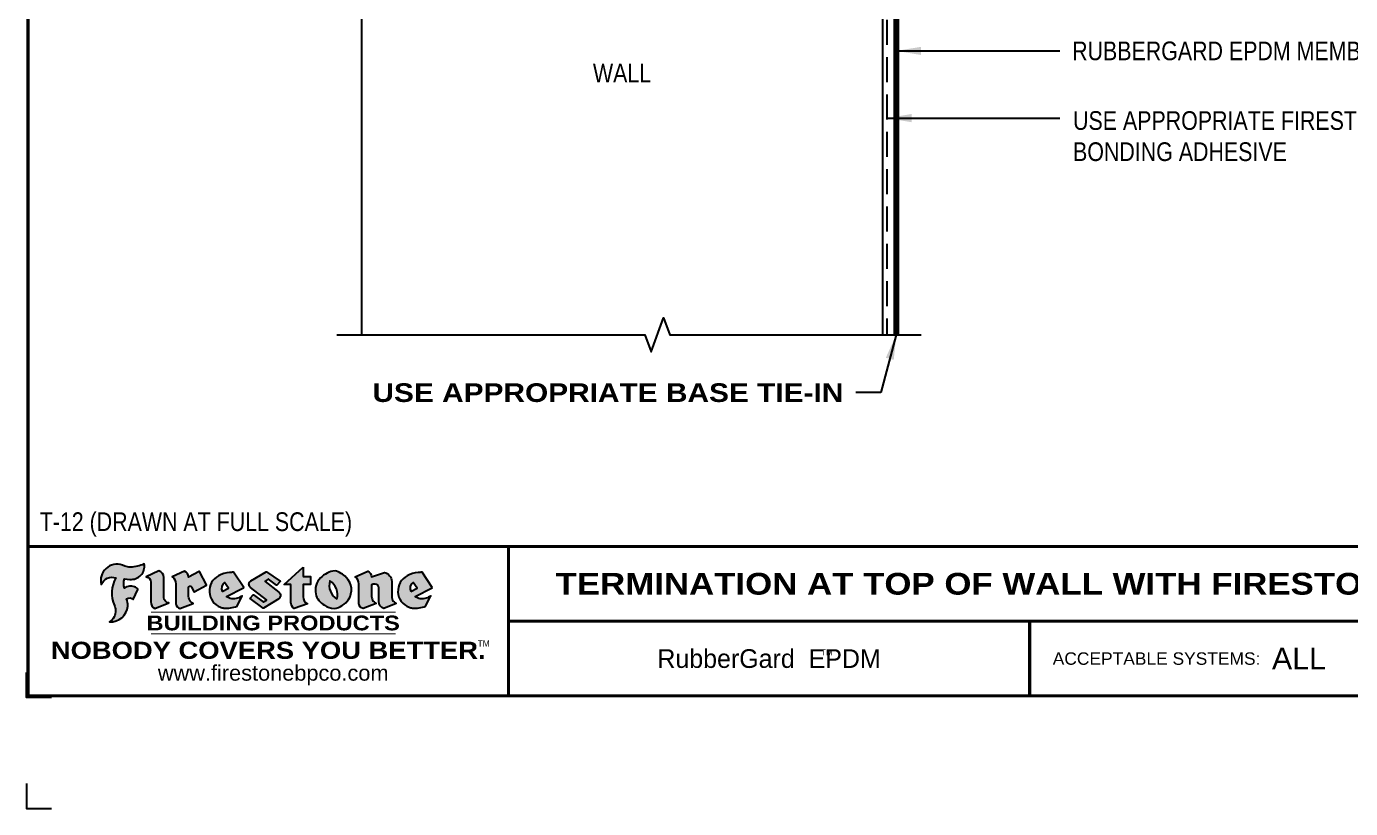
# Model space of a CAD drawing. Header units: inches. Extents: x 299.4 to 319.5, y -77.1 to -60.4.
# Drawn here: x 299.45 to 312.75, y -77.12 to -69.27 of the extents above; entities that cross this region are included whole.
import ezdxf
from ezdxf.enums import TextEntityAlignment as Align

# ---------------------------------------------------------------- set-up
doc = ezdxf.new("R2010")
doc.units = ezdxf.units.IN
doc.header["$MEASUREMENT"] = 0
doc.linetypes.add('HIDDEN', pattern=[0.375, 0.25, -0.125])
doc.layers.get('0').update_dxf_attribs({"linetype": 'CONTINUOUS'})
doc.layers.get('DEFPOINTS').update_dxf_attribs({"linetype": 'CONTINUOUS'})
for name, color, linetype in [('FSBP-ADHESIVE', 1, 'HIDDEN'), ('FSBP-ANNO-NOTE', 7, 'CONTINUOUS'), ('FSBP-MEMBRANE', 7, 'CONTINUOUS'), ('FSBP-TTLB', 7, 'CONTINUOUS'), ('FSBP-TTLB-BORDER', 7, 'CONTINUOUS'), ('FSBP-TTLB-TEXT', 7, 'CONTINUOUS'), ('FSBP-WALL-CURB', 9, 'CONTINUOUS')]:
    doc.layers.add(name, color=color, linetype=linetype)
doc.styles.add('FSBP_ARIAL', font='arial.ttf')
doc.styles.add('FSBP_ARIAL_BOLD', font='')
doc.styles.add('FSBP_ARIAL_NAR', font='ARIALN.TTF')
doc.styles.add('FSBP_BANKGOTHIC', font='bgothm.ttf')
doc.styles.get('FSBP_ARIAL_BOLD').set_extended_font_data('Arial Black')
doc.dimstyles.new('FSBP-LEADER', dxfattribs={"dimtxt": 0.1875, "dimasz": 0.25, "dimexe": 0.0625, "dimexo": 0.125, "dimgap": 0.125, "dimtad": 0, "dimtih": 1, "dimtoh": 1, "dimdec": 4, "dimzin": 0, "dimdsep": 46, "dimlunit": 4, "dimtxsty": 'FSBP_ARIAL_NAR', "dimcen": 0.09375, "dimclrd": 256, "dimclre": 256, "dimclrt": 256, "dimadec": 0, "dimazin": 0, "dimtfac": 1, "dimtdec": 4, "dimtofl": 0, "dimtmove": 0, "dimatfit": 3, "dimfxl": 1, "dimtolj": 1, "dimtzin": 0, "dimlwd": -1, "dimlwe": -1, "dimarcsym": 0})

# ---------------------------------------------------------------- blocks, each defined once
blk = doc.blocks.new('TTLB-EPDM_1')
at = {"layer": 'FSBP-TTLB-TEXT'}
h = blk.add_hatch(color=1, dxfattribs=at)
edge = h.paths.add_edge_path()
edge.add_arc((1.037309769669573, -0.1982514792917306), 0.1319107607348553, 264.0410451462098, 370.3106169565175)
edge.add_arc((1.027551646585694, 0.1214293576525799), 0.3273056962876235, 270.05058356628535, 295.23459397187514, ccw=False)
edge.add_arc((1.022801957313345, -0.06680179986895154), 0.1391656561713503, 249.3281275763668, 272.0749124149863, ccw=False)
edge.add_line((0.9736743133014443, -0.1970076156048179), (0.9474927838574558, -0.1852745150568325))
edge.add_arc((0.8939498971398288, -0.3394262635682071), 0.1631857907024099, 70.84590087378872, 194.3325259843273)
edge.add_arc((0.8444260109029493, -0.4259936440910768), 0.1179914261095279, 70.96950098067128, 156.9641407594482, ccw=False)
edge.add_arc((1.153141409296894, -0.4684497516079468), 0.3110405457095052, 150.3231137483159, 203.2084295854517)
edge.add_arc((0.7562495500622943, -0.6412608153899899), 0.1218587156617311, 0.8849157075190988, 24.34668939894999, ccw=False)
edge.add_arc((0.7493781665697374, -0.6475258110744375), 0.1289731377238325, -58.36655102076742, 3.6216782311386737, ccw=False)
edge.add_arc((0.8256699029544474, -0.5792158350996106), 0.1783301886510354, 267.2205474105585, 354.1381621173521)
edge.add_arc((0.7903121048625305, -0.6011409294291745), 0.212787892960859, 0.9996158580669322, 21.00503380861244)
edge.add_arc((1.01880712263941, -0.5666691048185161), 0.05136395668415847, 40.82117713173261, 125.52727787225791, ccw=False)
edge.add_line((1.057676976260041, -0.5330924682126437), (1.102776947655911, -0.4308018311949837))
edge.add_arc((1.040858222524664, -0.4699705673995949), 0.07326744446031509, 32.31675181867256, 66.31481236598174)
edge.add_arc((1.032262518825329, -0.5063316993097662), 0.1102246948011782, 69.8179132332389, 125.254734720681)
edge.add_arc((1.127708877207287, -0.368959353531244), 0.1659710644737306, 164.1569669952081, 196.5811013160487, ccw=False)
edge.add_line((0.9680425188342383, -0.3236487780942383), (1.023615334387159, -0.3294494641845773))
h = blk.add_hatch(color=1, dxfattribs=at)
edge = h.paths.add_edge_path()
edge.add_line((1.275239419159561, -0.6223407783464694), (1.415345367376062, -0.5660418822574371))
edge.add_arc((1.421019305783958, -0.5090099247487757), 0.05731350411836949, 181.9717871001989, 264.31851000495806, ccw=False)
edge.add_line((1.363739737527226, -0.5109819325197265), (1.363412352251203, -0.3102363679013962))
edge.add_arc((1.294263659668751, -0.3103491388303989), 0.06914878453844908, 0.0934405599591014, 72.42834396969012)
edge.add_line((1.315139561173908, -0.2444268274366692), (1.186839444240604, -0.3024209471341379))
edge.add_arc((1.175246268095289, -0.3585110609420917), 0.05727567197445628, -0.017399788185912257, 78.322067691347, ccw=False)
edge.add_line((1.232521937428658, -0.3585284546236807), (1.232574268422297, -0.555126496687123))
edge.add_arc((1.305699496415486, -0.5558575689677219), 0.07312888236350451, 179.4272023230205, 245.3845503102953)
h = blk.add_hatch(color=1, dxfattribs=at)
edge = h.paths.add_edge_path()
edge.add_line((1.792026821926584, -0.3839679064720229), (1.722158956877934, -0.2518542302253621))
edge.add_arc((1.720119655279638, -0.2529327078887852), 0.002306916790721817, 27.87197133405656, 117.3766794470751)
edge.add_line((1.719058846382097, -0.250884159729182), (1.610638460368705, -0.3070279753467702))
edge.add_arc((1.547088841662962, -0.3061026658494403), 0.06355635479880145, 359.165808011073, 425.8793658831422)
edge.add_line((1.573061729235633, -0.2480956029480268), (1.446879247402876, -0.3051325108639702))
edge.add_arc((1.407812067100189, -0.370357133046621), 0.07602957263902092, -3.441403975725109, 59.07992244284969, ccw=False)
edge.add_line((1.483704536400296, -0.3749210150788969), (1.483704536400296, -0.5723838140635706))
edge.add_arc((1.54053746518044, -0.568254406115083), 0.05698275005415228, 184.1557352478595, 255.3066498366543)
edge.add_line((1.526084036778343, -0.6233736605654059), (1.657291340682093, -0.570650514527486))
edge.add_arc((1.688298576827198, -0.5021390388423987), 0.0752015358480571, 207.5160880841914, 245.649226723163, ccw=False)
edge.add_arc((1.721050197024907, -0.4914488168456328), 0.1093332836229113, 179.4823365255141, 204.5537900001094, ccw=False)
edge.add_line((1.611721375809452, -0.4904610114968335), (1.611721375809452, -0.4126404716788983))
edge.add_arc((1.628589765097195, -0.414159299036043), 0.01693662875851176, 28.356188110622725, 174.8549701683585, ccw=False)
edge.add_arc((1.627340435522395, -0.4197189881350504), 0.02111886817708033, 22.216893572439517, 40.10213956426492, ccw=False)
edge.add_line((1.646891420738257, -0.4117336534413738), (1.666638796144639, -0.4549750258192233))
edge.add_arc((1.668737246926742, -0.4540167099035481), 0.002306916790685496, 204.545128184284, 299.6323508190091)
edge.add_line((1.669877862091766, -0.4560219186518992), (1.791128135493295, -0.3870515928837648))
edge.add_line((1.791128135493295, -0.3870515928837648), (1.792026821926584, -0.3839679064720229))
h = blk.add_hatch(color=1, dxfattribs=at)
h.paths.add_polyline_path([(2.063388732080512, -0.2583237030618903, 0.02524281661523788), (2.025024361750752, -0.2610532129309178, 0.1213611957758757), (1.901773912052249, -0.3008158885520373, 0.6151668103976068), (1.93274136141747, -0.6099060679591872, 0.05306812109568645), (1.967936229862175, -0.617865745600497, 0.1150932231766138), (2.099126721549737, -0.5994933789882708), (2.151195569562105, -0.4944891916583316, -0.08755405562188731), (2.104230609512001, -0.5187113292177372, -0.265591761123442), (1.992692314386659, -0.5010701623316862), (2.165347897647223, -0.4141184325909109, 0.4518949533370738), (2.166222728871162, -0.4107679608846269)])
h.paths.add_polyline_path([(2.014217313945437, -0.4188965037300676), (1.951113654018855, -0.4515330109460507, -0.3720533890450154), (1.973177450672722, -0.3607130665457561)], flags=16)
h = blk.add_hatch(color=1, dxfattribs=at)
edge = h.paths.add_edge_path()
edge.add_arc((2.260407392426802, -0.3775796671688782), 0.04152450223225729, 123.20805433950699, 232.2027298779723, ccw=False)
edge.add_line((2.237665217914071, -0.3428366421988329), (2.393535971665983, -0.2540943745380986))
edge.add_arc((2.394677353533142, -0.2560991469722482), 0.002306916790741334, 55.64644466176611, 119.65426054492559, ccw=False)
edge.add_line((2.395979141996861, -0.2541946229174954), (2.531809646140459, -0.3470380726374032))
edge.add_arc((2.530468902927946, -0.3489153772789875), 0.002306916790700397, -42.731101238422525, 54.4661353739603, ccw=False)
edge.add_line((2.532163440279987, -0.3504807552658491), (2.498457913851155, -0.3869673252714421))
edge.add_arc((2.496763376499139, -0.3854019472845934), 0.002306916790672934, 233.7527076894875, 317.26889876138785, ccw=False)
edge.add_line((2.495399362263356, -0.38726241234572), (2.413849913492982, -0.3274738082119626))
edge.add_arc((2.412485899257181, -0.3293342732731342), 0.002306916790720064, 53.75270768979358, 124.4135619297835)
edge.add_line((2.41118211687575, -0.3274311136421062), (2.382933981293377, -0.346782838468144))
edge.add_arc((2.38423776367478, -0.3486859980991606), 0.002306916790694898, 124.4135619293799, 231.8459020253626)
edge.add_line((2.382812599816248, -0.3505000469010184), (2.519899969301207, -0.4581994452042721))
edge.add_arc((2.494247019847682, -0.4908523236374461), 0.04152450223225742, -55.21225898295222, 51.84590202520428, ccw=False)
edge.add_line((2.517938320565804, -0.5249552055672808), (2.364434947484597, -0.6179520922513717))
edge.add_arc((2.36323960192349, -0.6159790200102006), 0.002306916790726996, 233.2955624372927, 301.20872157023314, ccw=False)
edge.add_line((2.361860787187538, -0.6178285429225383), (2.231266621301074, -0.5204709167214361))
edge.add_arc((2.232647938930649, -0.5186232623475259), 0.002306916790697672, 135.5134179846393, 233.21798691998708, ccw=False)
edge.add_line((2.231002150870836, -0.5170067083764565), (2.262839375599356, -0.4845937328397696))
edge.add_arc((2.264485163659225, -0.4862102868108537), 0.002306916790748497, 53.0352839999411, 135.513417985369, ccw=False)
edge.add_line((2.265872365996302, -0.4843670465239001), (2.361834678328762, -0.5565872257804898))
edge.add_arc((2.363221880665761, -0.5547439854936304), 0.002306916790627066, 233.0352840000685, 302.2362632414394)
edge.add_line((2.36445241715569, -0.5566953042850713), (2.39428499383348, -0.5378823484768844))
edge.add_arc((2.393054457343549, -0.5359310296853765), 0.002306916790685166, 302.2362632406177, 412.2027298768422)
edge.add_line((2.394468296066179, -0.5341081404551886), (2.234958295420142, -0.4103916733127022))
h = blk.add_hatch(color=1, dxfattribs=at)
edge = h.paths.add_edge_path()
edge.add_line((2.763460561272041, -0.2072496393923444), (2.763460561272041, -0.2969520779963801))
edge.add_arc((2.765767478062699, -0.2969520779963943), 0.00230691679065842, 179.9999999996471, 269.9999999996471)
edge.add_line((2.765767478062685, -0.2992589947870528), (2.835417693520355, -0.2992589947870528))
edge.add_arc((2.835417693520355, -0.3015659115777538), 0.002306916790701052, 0, 90, ccw=False)
edge.add_line((2.837724610311056, -0.3015659115777538), (2.837724610311056, -0.3790761307453892))
edge.add_arc((2.83541769352037, -0.3790761307453749), 0.002306916790686842, 269.99999999964706, 359.99999999964706, ccw=False)
edge.add_line((2.835417693520355, -0.3813830475360618), (2.765767478062685, -0.3813830475360618))
edge.add_arc((2.765767478062699, -0.3836899643267202), 0.00230691679065842, 90.00000000035294, 180.0000000003529)
edge.add_line((2.763460561272041, -0.3836899643267344), (2.763460561272041, -0.5033995910642801))
edge.add_arc((2.836735953378943, -0.5071368822038516), 0.07337063740681413, 177.0802527808789, 245.3249543133826)
edge.add_line((2.806105814540615, -0.5738080530967267), (2.674529557384915, -0.6226036013049594))
edge.add_arc((2.708610405062069, -0.564298408791804), 0.06753517344606039, 177.0345319916277, 239.6926428024901, ccw=False)
edge.add_line((2.641165668230087, -0.560804539009709), (2.641165668230087, -0.3836899643267344))
edge.add_arc((2.638858751439429, -0.3836899643267202), 0.00230691679065842, 359.9999999996471, 449.999999999647)
edge.add_line((2.638858751439443, -0.3813830475360618), (2.572857950769389, -0.3813830475360618))
edge.add_line((2.572857950769389, -0.3813830475360618), (2.763460561272041, -0.2072496393923444))
h = blk.add_hatch(color=1, dxfattribs=at)
edge = h.paths.add_edge_path(flags=16)
edge.add_arc((2.940363509127394, -0.4847985213681437), 0.1684614578629418, 344.5558804047865, 417.0140046669545)
edge.add_arc((3.194458079644619, -0.3883534532477785), 0.1684614578629414, 164.5558804047864, 237.0140046669546)
edge = h.paths.add_edge_path()
edge.add_arc((3.069375116502199, -0.4399344555144872), 0.1828726885096673, 136.0914512150047, 191.213418978326)
edge.add_arc((3.064939550433406, -0.4318234379590333), 0.1803148804748503, 194.0167254156723, 240.6663730831859)
edge.add_arc((3.098047041778981, -0.3845058757092554), 0.2378525180183701, 239.2975390661776, 264.2889872773176)
edge.add_arc((3.04884478212623, -0.4190232383793012), 0.203760689247156, 277.1986764832036, 326.503572961274)
edge.add_arc((3.077739326803546, -0.4341046616465112), 0.171374865791709, 325.3768876809902, 406.3828327799087)
edge.add_arc((3.011839488065919, -0.4896144380417797), 0.2571945645850002, 44.28462553519766, 73.82901434867304)
edge.add_arc((3.117152499586992, -0.4983433120546693), 0.2579560664039132, 97.50292863483666, 134.1039137579027)
h = blk.add_hatch(color=1, dxfattribs=at)
edge = h.paths.add_edge_path()
edge.add_line((3.322690228557462, -0.5721896537377091), (3.322690228557462, -0.3749210150788969))
edge.add_arc((3.246797759257384, -0.3703571330465745), 0.076029572638996, 356.5585960242387, 419.0799224428129)
edge.add_line((3.285864939560099, -0.3051325108639702), (3.412047421392799, -0.2480956029480268))
edge.add_arc((3.386074533820159, -0.3061026658494941), 0.06355635479883807, 0.3962622833877276, 65.87936588318718, ccw=False)
edge.add_line((3.449629368605429, -0.3056631084210863), (3.580526418688805, -0.2593848434574539))
edge.add_arc((3.555744121700958, -0.3530904070730321), 0.09692726601172152, 2.366977007666776, 75.18615851992018, ccw=False)
edge.add_line((3.652588689330287, -0.3490873311063041), (3.652588689330287, -0.4883770011386872))
edge.add_arc((3.761877549389556, -0.4914934052703811), 0.1093332836229047, 178.3666365323574, 204.5537900000422)
edge.add_arc((3.729125929191727, -0.5021836272670953), 0.07520153584796169, 207.5160880841711, 245.2240541443093)
edge.add_line((3.697611150971852, -0.5704631245385627), (3.572585913552643, -0.6207021253773775))
edge.add_arc((3.59534718600759, -0.5526356419907701), 0.07177131519198746, 180.3328587115751, 251.51018566665869, ccw=False)
edge.add_line((3.523577081955409, -0.5530525936986663), (3.523577081955409, -0.4153032515383615))
edge.add_arc((3.486319529276879, -0.4148773504126441), 0.0372599868942854, 359.3450650296066, 449.0500281941028)
edge.add_arc((3.482769874121713, -0.4419622099033496), 0.06447454900600783, 86.29402372314017, 119.8211331593848)
edge.add_line((3.450707067966732, -0.3860252459975726), (3.450707067966732, -0.4904610114968335))
edge.add_arc((3.560035889182251, -0.491448816845647), 0.1093332836229751, 179.4823365255069, 204.5537900001023)
edge.add_arc((3.527284268984408, -0.5021390388424952), 0.07520153584796385, 207.5160880841699, 245.6492267231416)
edge.add_line((3.496277032839316, -0.570650514527486), (3.365069728935509, -0.6233736605654059))
edge.add_arc((3.37950248606194, -0.5682868177318081), 0.05694615642555727, 183.9298782390169, 255.318496325343, ccw=False)
h = blk.add_hatch(color=1, dxfattribs=at)
h.paths.add_polyline_path([(3.957695472291277, -0.2583237030618903, 0.02524281661523822), (3.919331101961575, -0.2610532129309178, 0.1085638477195505), (3.807890832595604, -0.2939221658134414, 0.6425897848490651), (3.827048101628293, -0.6099060679591872, 0.05306812109569052), (3.862242970072884, -0.617865745600497, 0.1150932231766133), (3.993433461760503, -0.5994933789882708), (4.045502309772871, -0.4944891916583316, -0.08755405562189084), (3.998537349722767, -0.5187113292177372, -0.2655917611234366), (3.886999054597368, -0.5010701623316862), (4.059654637857989, -0.4141184325909109, 0.4518949533370731), (4.060529469081928, -0.4107679608846269)])
h.paths.add_polyline_path([(3.90852405415626, -0.4188965037300676), (3.845420394229677, -0.4515330109460507, -0.3720533890450147), (3.867484190883488, -0.3607130665457561)], flags=16)
at = {"layer": 'DEFPOINTS', "color": 1}
blk.add_lwpolyline([(0.234375, -1.515625), (-0.015625, -1.515625), (-0.015625, -1.265625)], dxfattribs=at)
at = {"layer": 'DEFPOINTS', "linetype": 'Continuous', "ltscale": 1.75}
blk.add_lwpolyline([(-0.015625, -2.380833333333342), (-0.015625, -2.630833333333342), (0.234375, -2.630833333333342)], dxfattribs=at)
at = {"layer": 'FSBP-TTLB', "const_width": 0.03125}
for points in [[(0, 0), (0, -1.5), (20, -1.5), (20, 0), (0, 0)], [(4.825208527206769, 0), (4.825208527206769, -0.75)], [(4.825208527206769, -0.75), (15.84028770518938, -0.75)], [(4.825208527206769, -0.75), (4.825208527206769, -1.5)]]:
    blk.add_lwpolyline(points, dxfattribs=at)
at = {"layer": 'FSBP-TTLB-BORDER', "const_width": 0.03125}
blk.add_lwpolyline([(20, 0), (20, 13), (0, 13), (0, 0)], dxfattribs=at)
at = {"layer": 'FSBP-TTLB-TEXT', "color": 1}
blk.add_line((0.7358432058323388, -0.379822754145593), (0.7358432058323388, -0.379822754145593), dxfattribs=at)
for points in [[(1.023615323725323, -0.3294494630716969, 0.5000510906601082), (1.167090420776901, -0.1746414942047778, -0.1103304102359608), (1.027840608309816, -0.2058762110801382, -0.09957876667165425), (0.9736743133014443, -0.1970076156048179), (0.9474927838574558, -0.1852745150568325, 0.5978159689075124), (0.7358432058323388, -0.379822754145593, -0.3938834584182213), (0.8828996422548698, -0.3144510229727047, 0.2349406564350952), (0.86727108227484, -0.5910237178633082, -0.1027304183841549), (0.8780937320133262, -0.6393788197974146, -0.2772692352614086), (0.8170223912655956, -0.7573362346216896, 0.3985429150902959), (1.003067614090241, -0.5974286950643517, 0.0875124847930418), (0.9889600163401155, -0.5248671157293501, -0.3874031597924062), (1.057676976260041, -0.5330924682126437), (1.102776947655911, -0.4308018311949837, 0.1494423498871741), (1.07029056398062, -0.4028746979725923, 0.2467195073738216), (0.9686394281704906, -0.4163228904100862, -0.1424285161541127), (0.9680425188342383, -0.3236487780942383), (1.023615334387159, -0.3294494641845773)], [(2.166222728871162, -0.4107679608846269), (2.063388732080512, -0.2583237030618903, 0.02524281661523788), (2.025024361750752, -0.2610532129309178, 0.1085638477195265), (1.913584092384895, -0.2939221658134414, 0.6425897848491228), (1.93274136141747, -0.6099060679591872, 0.05306812109568648), (1.967936229862175, -0.617865745600497, 0.1150932231766137), (2.099126721549737, -0.5994933789882708), (2.151195569562105, -0.4944891916583316, -0.0875540556218873), (2.104230609512001, -0.5187113292177372, -0.2655917611234418), (1.992692314386659, -0.5010701623316862), (2.165347897647223, -0.4141184325909109)], [(2.763460561272041, -0.2072496393923444), (2.763460561272041, -0.2969520779963801, 0.4142135623730958), (2.765767478062685, -0.2992589947870528), (2.835417693520355, -0.2992589947870528, -0.414213562373095), (2.837724610311056, -0.3015659115777538), (2.837724610311056, -0.3790761307453892, -0.4142135623730938), (2.835417693520355, -0.3813830475360618), (2.765767478062685, -0.3813830475360618, 0.4142135623730958), (2.763460561272041, -0.3836899643267344), (2.763460561272041, -0.5033995910642801, 0.3068985753588853), (2.806105814540615, -0.5738080530967267), (2.674529557384915, -0.6226036013049594, -0.2804194150632976), (2.641165668230087, -0.560804539009709), (2.641165668230087, -0.3836899643267344, 0.414213562373095), (2.638858751439443, -0.3813830475360618), (2.572857950769389, -0.3813830475360618), (2.763460561272041, -0.2072496393923444)], [(4.060529469081928, -0.4107679608846269), (3.957695472291277, -0.2583237030618903, 0.02524281661523788), (3.919331101961575, -0.2610532129309178, 0.1085638477195265), (3.807890832595604, -0.2939221658134414, 0.6425897848491228), (3.827048101628293, -0.6099060679591872, 0.05306812109568648), (3.862242970072884, -0.617865745600497, 0.1150932231766137), (3.993433461760503, -0.5994933789882708), (4.045502309772871, -0.4944891916583316, -0.0875540556218873), (3.998537349722767, -0.5187113292177372, -0.2655917611234418), (3.886999054597368, -0.5010701623316862), (4.059654637857989, -0.4141184325909109)], [(4.059654637857989, -0.4141184325909109, 0.4518949533370731), (4.060529469081928, -0.4107679608846269, 0.4518949533370731)]]:
    blk.add_lwpolyline(points, format="xyb", dxfattribs=at)
for points in [[(1.275239419159561, -0.6223407783464694), (1.415345367376062, -0.5660418822574371, -0.3756100036733062), (1.363739737527226, -0.5109819325197265), (1.363412352251203, -0.3102363679013962, 0.3265360292958048), (1.315139561173908, -0.2444268274366692), (1.186839444240604, -0.3024209471341379, -0.3557863980845349), (1.232521937428658, -0.3585284546236807), (1.232574268422297, -0.555126496687123, 0.2960110723418457)], [(1.792026821926584, -0.3839679064720229), (1.722158956877934, -0.2518542302253621, 0.4116839150163434), (1.719058846382097, -0.250884159729182), (1.610638460368705, -0.3070279753467702, 0.2996033003794034), (1.573061729235633, -0.2480956029480268), (1.446879247402876, -0.3051325108639702, -0.2797757560995365), (1.483704536400296, -0.3749210150788969), (1.483704536400296, -0.5723838140635706, 0.320828638474519), (1.526084036778343, -0.6233736605654059), (1.657291340682093, -0.570650514527486, -0.1679398621276611), (1.621603752698661, -0.5368819723450571, -0.1098333365370753), (1.611721375809452, -0.4904610114968335), (1.611721375809452, -0.4126404716788983, -0.743334502655012), (1.64349420176768, -0.4061152228778298, -0.07819791644735608), (1.646891420738257, -0.4117336534413738), (1.666638796144639, -0.4549750258192233, 0.4404648714563479), (1.669877862091766, -0.4560219186518992), (1.791128135493295, -0.3870515928837648)], [(2.234958295420142, -0.4103916733127022, -0.5150044486718882), (2.237665217914071, -0.3428366421988329), (2.393535971665983, -0.2540943745380986, -0.2867822934100265), (2.395979141996861, -0.2541946229174954), (2.531809646140459, -0.3470380726374032, -0.4515027974650387), (2.532163440279987, -0.3504807552658491), (2.498457913851155, -0.3869673252714421, -0.3814439164929681), (2.495399362263356, -0.38726241234572), (2.413849913492982, -0.3274738082119626, 0.3184718635035665), (2.41118211687575, -0.3274311136421062), (2.382933981293377, -0.346782838468144, 0.5064094529656681), (2.382812599816248, -0.3505000469010184), (2.519899969301207, -0.4581994452042721, -0.5043597839115849), (2.517938320565804, -0.5249552055672808), (2.364434947484597, -0.6179520922513717, -0.3053163970316367), (2.361860787187538, -0.6178285429225383), (2.231266621301074, -0.5204709167214361, -0.4541703869768119), (2.231002150870836, -0.5170067083764565), (2.262839375599356, -0.4845937328397696, -0.3762644290664977), (2.265872365996302, -0.4843670465239001), (2.361834678328762, -0.5565872257804898, 0.3114700032088108), (2.36445241715569, -0.5566953042850713), (2.39428499383348, -0.5378823484768844, 0.520381097387146), (2.394468296066179, -0.5341081404551886)], [(2.937624918725987, -0.3131105398334029, 0.2452625673097023), (2.889993533867141, -0.4754966266250307, 0.2064059665179019), (2.976604338974084, -0.5890186876871866, 0.1094800500670344), (3.074378098474654, -0.6211778035979165, 0.2185147641853038), (3.218764944843201, -0.5314757029352819, 0.3689489483072479), (3.195959963110113, -0.3100352223135445, 0.1296305888694145), (3.0834694040758, -0.242595816912754, 0.1610736375384317)], [(3.322690228557462, -0.5721896537377091), (3.322690228557462, -0.3749210150788969, 0.2797757560995341), (3.285864939560099, -0.3051325108639702), (3.412047421392799, -0.2480956029480268, -0.2937618496109166), (3.449629368605429, -0.3056631084210863), (3.580526418688805, -0.2593848434574539, -0.3288760160581939), (3.652588689330287, -0.3490873311063041), (3.652588689330287, -0.4883770011386872, 0.114762897203527), (3.662431105063263, -0.536926560769686, 0.166032965990522), (3.697611150971852, -0.5704631245385627), (3.572585913552643, -0.6207021253773775, -0.3209557512194564), (3.523577081955409, -0.5530525936986663), (3.523577081955409, -0.4153032515383615, 0.4127061514896111), (3.48693727661589, -0.3776224848030694, 0.1473421876160361), (3.450707067966732, -0.3860252459975726), (3.450707067966732, -0.4904610114968335, 0.1098333365370753), (3.460589444855941, -0.5368819723450855, 0.1679398621276611), (3.496277032839316, -0.570650514527486), (3.365069728935509, -0.6233736605654059, -0.3219729545308964), (3.322690228557462, -0.5721896537377091, 29.1476284739)], [(1.951113654018855, -0.4515330109460507), (2.014217313945437, -0.4188965037300676), (1.973177450672722, -0.3607130665457561, 0.3720533890450154)], [(3.10274193015772, -0.5296595419651595, 0.3271311138286319), (3.032079658614293, -0.3434924326507627, 0.3271311138286322)], [(3.845420394229677, -0.4515330109460507), (3.90852405415626, -0.4188965037300676), (3.867484190883488, -0.3607130665457561, 0.3720533890450154)]]:
    blk.add_lwpolyline(points, format="xyb", close=True, dxfattribs=at)
at = {"layer": 'FSBP-TTLB-TEXT'}
for points, const_width in [([(1.233926579809207, -0.6584455781731435), (3.691229482685259, -0.6584455781731577)], 0.0078125), ([(10.06152282927678, -0.75), (10.06152282927678, -1.5)], 0.03125), ([(1.233926579809207, -0.8761560960495984), (3.691229482685259, -0.8761560960495842)], 0.0078125)]:
    blk.add_lwpolyline(points, dxfattribs=dict(at, const_width=const_width))
at = {"layer": 'FSBP-TTLB-TEXT', "color": 1}
for centre, start, end in [((1.789987520328282, -0.3850463841354355), 299.6323508193319, 27.87197133380463), ((2.164310260790558, -0.412058050385383), 296.7304547840455, 34.00233684987403)]:
    blk.add_arc(centre, 0.00230691679068068, start, end, dxfattribs=at)
at = {"layer": 'FSBP-TTLB-TEXT', "lineweight": 18, "style": 'FSBP_ARIAL_BOLD'}
blk.add_text('BUILDING PRODUCTS', height=0.1484375, dxfattribs=at).set_placement((2.462578031247233, -0.7673008371113639), align=Align.MIDDLE_CENTER)
at = {"layer": 'FSBP-TTLB-TEXT', "color": 1}
for s, height, style, p in [('NOBODY COVERS YOU BETTER.', 0.171875, 'FSBP_ARIAL_BOLD', (2.412604263603384, -1.041650450587369)), ('TM', 0.0625, 'FSBP_BANKGOTHIC', (4.576671173373001, -0.9725745042934193))]:
    blk.add_text(s, height=height, dxfattribs=dict(at, style=style)).set_placement(p, align=Align.MIDDLE_CENTER)
at = {"layer": 'FSBP-TTLB-TEXT'}
for s, height, style, p in [('RubberGard  EPDM', 0.1875, 'FSBP_BANKGOTHIC', (7.443365678241776, -1.125)), ('TM', 0.0625, 'FSBP_BANKGOTHIC', (8.023397742165457, -1.062518816683806)), ('www.firestonebpco.com', 0.15625, 'FSBP_ARIAL', (2.462578031247233, -1.268657306740124))]:
    blk.add_text(s, height=height, dxfattribs=dict(at, style=style)).set_placement(p, align=Align.MIDDLE_CENTER)
at = {"layer": 'FSBP-TTLB-TEXT', "style": 'FSBP_ARIAL'}
blk.add_text('ACCEPTABLE SYSTEMS:', height=0.125, dxfattribs=at).set_placement((10.29281281591562, -1.125), align=Align.MIDDLE_LEFT)
at = {"layer": 'FSBP-TTLB-TEXT'}
for tag, height, style, p in [('MAXIMUM_WARRANTY', 0.1875, 'FSBP_ARIAL_BOLD', (18.03987100774941, 0.2240244307510579)), ('ACCPT_SYSTEMS', 0.21875, 'FSBP_ARIAL', (12.49438170418193, -1.125))]:
    blk.add_attdef(tag, text='', height=height, dxfattribs=dict(at, style=style)).set_placement(p, align=Align.MIDDLE_LEFT)
for tag, height, style, p in [('DETAIL_DESCP_LINE_1', 0.21875, 'FSBP_ARIAL_BOLD', (10.33118450231211, -0.3736318192489421)), ('ISSUE_REV_DATE', 0.21875, 'FSBP_ARIAL', (16.84069633627263, -0.7282559425942452)), ('DETAIL_NUMBER', 0.4375, 'FSBP_ARIAL', (18.91941590748775, -0.8931630692489421))]:
    blk.add_attdef(tag, text='', height=height, dxfattribs=dict(at, style=style)).set_placement(p, align=Align.MIDDLE_CENTER)

msp = doc.modelspace()

# ---------------------------------------------------------------- linework, layer by layer
at = {"layer": 'FSBP-ADHESIVE', "linetype": 'HIDDEN'}
msp.add_line((308.0886621307451, -65.45014197181821), (308.0886621307451, -72.36206552386035), dxfattribs=at)
at = {"layer": 'FSBP-MEMBRANE', "linetype": 'Continuous', "const_width": 0.06}
msp.add_lwpolyline([(308.1836888087746, -72.36206552386037), (308.1836888087746, -65.48139197181823, 0.4142135623730951), (308.0586888087746, -65.35639197181823), (307.8647014133617, -65.35639197181823), (307.0173585343634, -65.35639197181823)], format="xyb", dxfattribs=at)
at = {"layer": 'FSBP-WALL-CURB'}
for p, q in [((302.8139993166745, -72.36206552386035), (302.8139993166745, -67.10639197181821)), ((308.0448483985717, -67.10639197181816), (308.0448483985717, -72.36206552386035))]:
    msp.add_line(p, q, dxfattribs=at)
msp.add_lwpolyline([(302.5639993166745, -72.36206552386037), (305.6578021293282, -72.36206552386037), (305.7203021293282, -72.53378286257626), (305.8453021293282, -72.19034818514447), (305.9078021293282, -72.36206552386037), (308.4336888087746, -72.36206552386037)], dxfattribs=at)

# ---------------------------------------------------------------- block references
ref = msp.add_blockref('TTLB-EPDM_1', (299.4627011304548, -74.48903783689742))
ref.add_attrib('DETAIL_DESCP_LINE_1', 'TERMINATION AT TOP OF WALL WITH FIRESTONE COPING', dxfattribs={"layer": 'FSBP-TTLB-TEXT', "height": 0.21875, "style": 'FSBP_ARIAL_BOLD'}).set_placement((309.7938856327669, -74.86266965614637), align=Align.MIDDLE_CENTER)
ref.add_attrib('ACCPT_SYSTEMS', 'ALL', dxfattribs={"layer": 'FSBP-TTLB-TEXT', "height": 0.21875, "style": 'FSBP_ARIAL'}).set_placement((311.9570828346367, -75.61403783689742), align=Align.MIDDLE_LEFT)

# ---------------------------------------------------------------- texts
at = {"layer": 'DEFPOINTS', "style": 'FSBP_ARIAL_NAR'}
msp.add_text('T-12 (DRAWN AT FULL SCALE)', height=0.1875, dxfattribs=at).set_placement((299.5798584845293, -74.23903783689742), align=Align.MIDDLE_LEFT)
at = {"layer": 'FSBP-ANNO-NOTE', "style": 'FSBP_ARIAL_NAR'}
msp.add_text('RUBBERGARD EPDM MEMBRANE', height=0.1875, dxfattribs=at).set_placement((309.9503328692376, -69.51099182093209), align=Align.MIDDLE_LEFT)
msp.add_text('WALL', height=0.1875, dxfattribs=at).set_placement((305.4294238576231, -69.73422874783928), align=Align.MIDDLE_CENTER)
at = {"layer": 'FSBP-ANNO-NOTE', "style": 'FSBP_ARIAL_BOLD'}
msp.add_text('USE APPROPRIATE BASE TIE-IN', height=0.1875, dxfattribs=at).set_placement((307.6524307577488, -72.9431142905229), align=Align.MIDDLE_RIGHT)
at = {"layer": 'FSBP-ANNO-NOTE', "insert": (309.9596386442427, -70.11678773729727), "char_height": 0.1875, "attachment_point": 1, "style": 'FSBP_ARIAL_NAR'}
msp.add_mtext_dynamic_manual_height_columns('USE APPROPRIATE FIRESTONE BONDING ADHESIVE', width=4.057734987007279, gutter_width=5, heights=[0.5937539391998188], dxfattribs=at)

# ---------------------------------------------------------------- leaders
at = {"layer": 'FSBP-ANNO-NOTE'}
for points in [[(308.1836888087746, -69.5109918209321), (309.8253328692376, -69.5109918209321)], [(308.0886621307451, -70.1861046284611), (309.8253328692376, -70.1861046284611)], [(308.1836888087746, -72.36206552386037), (308.0274307577488, -72.94311429052289), (307.7774307577488, -72.94311429052289)]]:
    msp.add_leader(points, dimstyle='FSBP-LEADER', dxfattribs=at)

doc.saveas('drawing.dxf')
